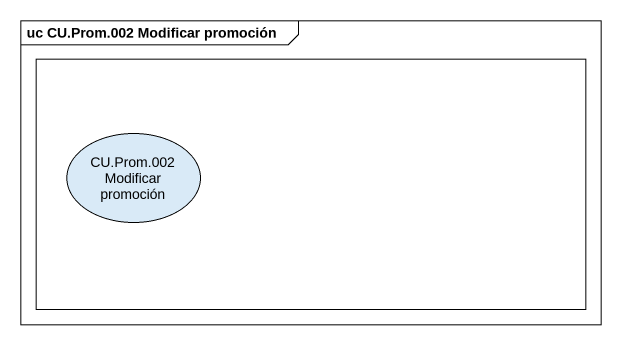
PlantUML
@startuml
mainframe uc CU.Prom.002 Modificar promoción
rectangle " " as rectangle1 {
  usecase "CU.Prom.002 Modificar promoción" as CU_Prom_002_Modificar
}
@enduml
